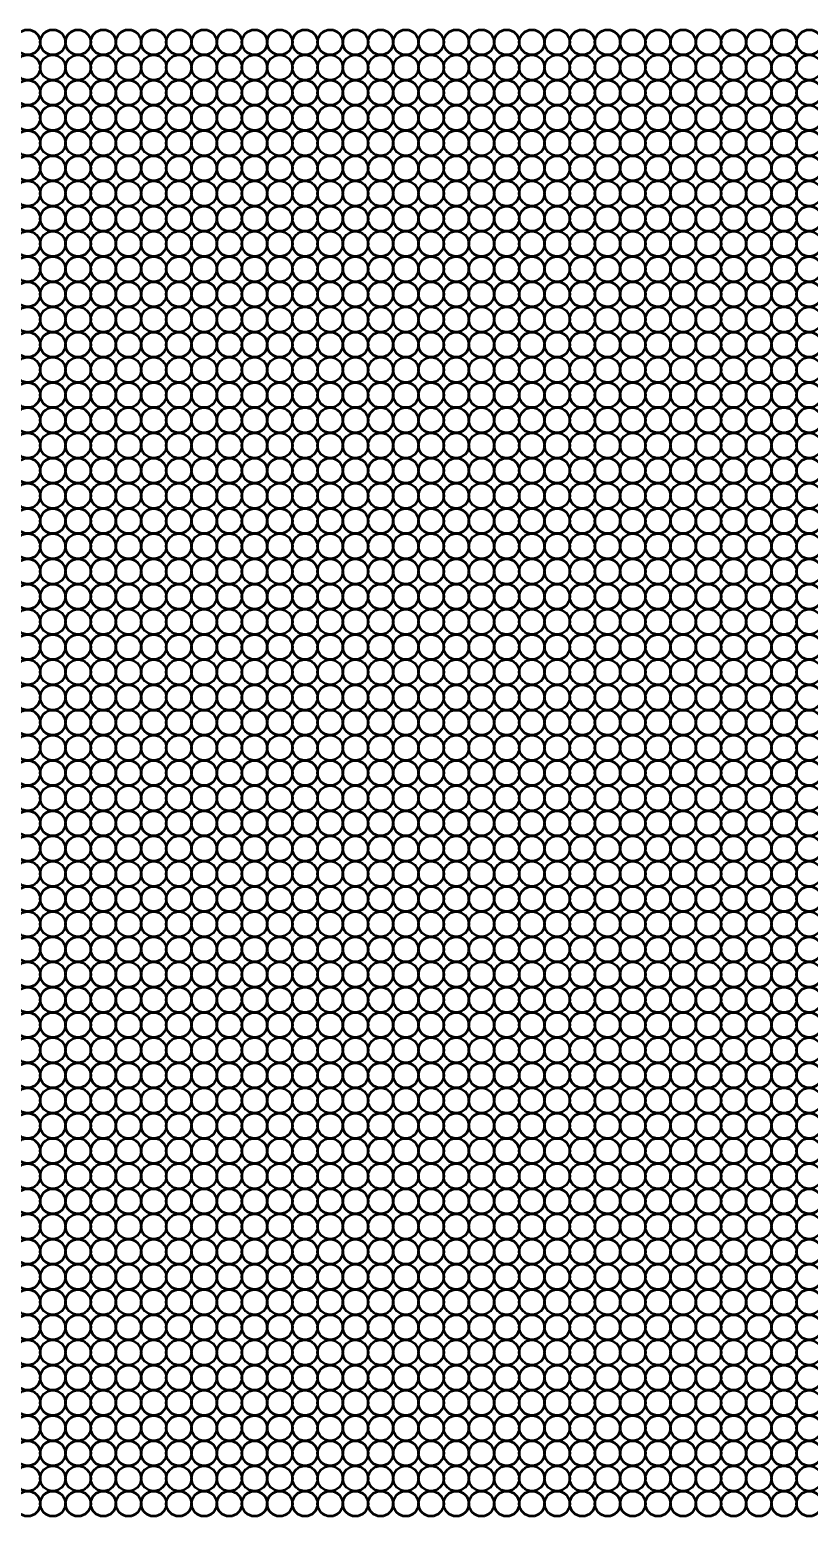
# Model space of a CAD drawing. Extents: x -11378 to 3982, y -2037 to 3878.
# Drawn here: x -11229.9 to -11192.8, y 1447.6 to 1518.4 of the extents above; entities that cross this region are included whole.
import ezdxf

# ---------------------------------------------------------------- set-up
doc = ezdxf.new("R2010")
doc.units = 0
doc.layers.add('粗实线', color=7, linetype='CONTINUOUS', lineweight=50)

msp = doc.modelspace()

# ---------------------------------------------------------------- linework, layer by layer
at = {"layer": '粗实线'}
for centre in [(-11230.021, 1517.79), (-11228.821, 1517.79), (-11227.621, 1517.79), (-11226.421, 1517.79), (-11225.221, 1517.79), (-11224.021, 1517.79), (-11222.821, 1517.79), (-11221.621, 1517.79), (-11220.421, 1517.79), (-11219.221, 1517.79), (-11218.021, 1517.79), (-11216.821, 1517.79), (-11215.621, 1517.79), (-11214.421, 1517.79), (-11213.221, 1517.79), (-11212.021, 1517.79), (-11210.821, 1517.79), (-11209.621, 1517.79), (-11208.421, 1517.79), (-11207.221, 1517.79), (-11206.021, 1517.79), (-11204.821, 1517.79), (-11203.621, 1517.79), (-11202.421, 1517.79), (-11201.221, 1517.79), (-11200.021, 1517.79), (-11198.821, 1517.79), (-11197.621, 1517.79), (-11196.421, 1517.79), (-11195.221, 1517.79), (-11194.021, 1517.79), (-11192.821, 1517.79), (-11230.021, 1516.59), (-11228.821, 1516.59), (-11227.621, 1516.59), (-11226.421, 1516.59), (-11225.221, 1516.59), (-11224.021, 1516.59), (-11222.821, 1516.59), (-11221.621, 1516.59), (-11220.421, 1516.59), (-11219.221, 1516.59), (-11218.021, 1516.59), (-11216.821, 1516.59), (-11215.621, 1516.59), (-11214.421, 1516.59), (-11213.221, 1516.59), (-11212.021, 1516.59), (-11210.821, 1516.59), (-11209.621, 1516.59), (-11208.421, 1516.59), (-11207.221, 1516.59), (-11206.021, 1516.59), (-11204.821, 1516.59), (-11203.621, 1516.59), (-11202.421, 1516.59), (-11201.221, 1516.59), (-11200.021, 1516.59), (-11198.821, 1516.59), (-11197.621, 1516.59), (-11196.421, 1516.59), (-11195.221, 1516.59), (-11194.021, 1516.59), (-11192.821, 1516.59), (-11230.021, 1515.39), (-11228.821, 1515.39), (-11227.621, 1515.39), (-11226.421, 1515.39), (-11225.221, 1515.39), (-11224.021, 1515.39), (-11222.821, 1515.39), (-11221.621, 1515.39), (-11220.421, 1515.39), (-11219.221, 1515.39), (-11218.021, 1515.39), (-11216.821, 1515.39), (-11215.621, 1515.39), (-11214.421, 1515.39), (-11213.221, 1515.39), (-11212.021, 1515.39), (-11210.821, 1515.39), (-11209.621, 1515.39), (-11208.421, 1515.39), (-11207.221, 1515.39), (-11206.021, 1515.39), (-11204.821, 1515.39), (-11203.621, 1515.39), (-11202.421, 1515.39), (-11201.221, 1515.39), (-11200.021, 1515.39), (-11198.821, 1515.39), (-11197.621, 1515.39), (-11196.421, 1515.39), (-11195.221, 1515.39), (-11194.021, 1515.39), (-11192.821, 1515.39), (-11230.021, 1514.19), (-11228.821, 1514.19), (-11227.621, 1514.19), (-11226.421, 1514.19), (-11225.221, 1514.19), (-11224.021, 1514.19), (-11222.821, 1514.19), (-11221.621, 1514.19), (-11220.421, 1514.19), (-11219.221, 1514.19), (-11218.021, 1514.19), (-11216.821, 1514.19), (-11215.621, 1514.19), (-11214.421, 1514.19), (-11213.221, 1514.19), (-11212.021, 1514.19), (-11210.821, 1514.19), (-11209.621, 1514.19), (-11208.421, 1514.19), (-11207.221, 1514.19), (-11206.021, 1514.19), (-11204.821, 1514.19), (-11203.621, 1514.19), (-11202.421, 1514.19), (-11201.221, 1514.19), (-11200.021, 1514.19), (-11198.821, 1514.19), (-11197.621, 1514.19), (-11196.421, 1514.19), (-11195.221, 1514.19), (-11194.021, 1514.19), (-11192.821, 1514.19), (-11230.021, 1512.99), (-11228.821, 1512.99), (-11227.621, 1512.99), (-11226.421, 1512.99), (-11225.221, 1512.99), (-11224.021, 1512.99), (-11222.821, 1512.99), (-11221.621, 1512.99), (-11220.421, 1512.99), (-11219.221, 1512.99), (-11218.021, 1512.99), (-11216.821, 1512.99), (-11215.621, 1512.99), (-11214.421, 1512.99), (-11213.221, 1512.99), (-11212.021, 1512.99), (-11210.821, 1512.99), (-11209.621, 1512.99), (-11208.421, 1512.99), (-11207.221, 1512.99), (-11206.021, 1512.99), (-11204.821, 1512.99), (-11203.621, 1512.99), (-11202.421, 1512.99), (-11201.221, 1512.99), (-11200.021, 1512.99), (-11198.821, 1512.99), (-11197.621, 1512.99), (-11196.421, 1512.99), (-11195.221, 1512.99), (-11194.021, 1512.99), (-11192.821, 1512.99), (-11230.021, 1511.79), (-11228.821, 1511.79), (-11227.621, 1511.79), (-11226.421, 1511.79), (-11225.221, 1511.79), (-11224.021, 1511.79), (-11222.821, 1511.79), (-11221.621, 1511.79), (-11220.421, 1511.79), (-11219.221, 1511.79), (-11218.021, 1511.79), (-11216.821, 1511.79), (-11215.621, 1511.79), (-11214.421, 1511.79), (-11213.221, 1511.79), (-11212.021, 1511.79), (-11210.821, 1511.79), (-11209.621, 1511.79), (-11208.421, 1511.79), (-11207.221, 1511.79), (-11206.021, 1511.79), (-11204.821, 1511.79), (-11203.621, 1511.79), (-11202.421, 1511.79), (-11201.221, 1511.79), (-11200.021, 1511.79), (-11198.821, 1511.79), (-11197.621, 1511.79), (-11196.421, 1511.79), (-11195.221, 1511.79), (-11194.021, 1511.79), (-11192.821, 1511.79), (-11230.021, 1510.59), (-11228.821, 1510.59), (-11227.621, 1510.59), (-11226.421, 1510.59), (-11225.221, 1510.59), (-11224.021, 1510.59), (-11222.821, 1510.59), (-11221.621, 1510.59), (-11220.421, 1510.59), (-11219.221, 1510.59), (-11218.021, 1510.59), (-11216.821, 1510.59), (-11215.621, 1510.59), (-11214.421, 1510.59), (-11213.221, 1510.59), (-11212.021, 1510.59), (-11210.821, 1510.59), (-11209.621, 1510.59), (-11208.421, 1510.59), (-11207.221, 1510.59), (-11206.021, 1510.59), (-11204.821, 1510.59), (-11203.621, 1510.59), (-11202.421, 1510.59), (-11201.221, 1510.59), (-11200.021, 1510.59), (-11198.821, 1510.59), (-11197.621, 1510.59), (-11196.421, 1510.59), (-11195.221, 1510.59), (-11194.021, 1510.59), (-11192.821, 1510.59), (-11230.021, 1509.39), (-11228.821, 1509.39), (-11227.621, 1509.39), (-11226.421, 1509.39), (-11225.221, 1509.39), (-11224.021, 1509.39), (-11222.821, 1509.39), (-11221.621, 1509.39), (-11220.421, 1509.39), (-11219.221, 1509.39), (-11218.021, 1509.39), (-11216.821, 1509.39), (-11215.621, 1509.39), (-11214.421, 1509.39), (-11213.221, 1509.39), (-11212.021, 1509.39), (-11210.821, 1509.39), (-11209.621, 1509.39), (-11208.421, 1509.39), (-11207.221, 1509.39), (-11206.021, 1509.39), (-11204.821, 1509.39), (-11203.621, 1509.39), (-11202.421, 1509.39), (-11201.221, 1509.39), (-11200.021, 1509.39), (-11198.821, 1509.39), (-11197.621, 1509.39), (-11196.421, 1509.39), (-11195.221, 1509.39), (-11194.021, 1509.39), (-11192.821, 1509.39), (-11230.021, 1508.19), (-11228.821, 1508.19), (-11227.621, 1508.19), (-11226.421, 1508.19), (-11225.221, 1508.19), (-11224.021, 1508.19), (-11222.821, 1508.19), (-11221.621, 1508.19), (-11220.421, 1508.19), (-11219.221, 1508.19), (-11218.021, 1508.19), (-11216.821, 1508.19), (-11215.621, 1508.19), (-11214.421, 1508.19), (-11213.221, 1508.19), (-11212.021, 1508.19), (-11210.821, 1508.19), (-11209.621, 1508.19), (-11208.421, 1508.19), (-11207.221, 1508.19), (-11206.021, 1508.19), (-11204.821, 1508.19), (-11203.621, 1508.19), (-11202.421, 1508.19), (-11201.221, 1508.19), (-11200.021, 1508.19), (-11198.821, 1508.19), (-11197.621, 1508.19), (-11196.421, 1508.19), (-11195.221, 1508.19), (-11194.021, 1508.19), (-11192.821, 1508.19), (-11230.021, 1506.99), (-11228.821, 1506.99), (-11227.621, 1506.99), (-11226.421, 1506.99), (-11225.221, 1506.99), (-11224.021, 1506.99), (-11222.821, 1506.99), (-11221.621, 1506.99), (-11220.421, 1506.99), (-11219.221, 1506.99), (-11218.021, 1506.99), (-11216.821, 1506.99), (-11215.621, 1506.99), (-11214.421, 1506.99), (-11213.221, 1506.99), (-11212.021, 1506.99), (-11210.821, 1506.99), (-11209.621, 1506.99), (-11208.421, 1506.99), (-11207.221, 1506.99), (-11206.021, 1506.99), (-11204.821, 1506.99), (-11203.621, 1506.99), (-11202.421, 1506.99), (-11201.221, 1506.99), (-11200.021, 1506.99), (-11198.821, 1506.99), (-11197.621, 1506.99), (-11196.421, 1506.99), (-11195.221, 1506.99), (-11194.021, 1506.99), (-11192.821, 1506.99), (-11230.021, 1505.79), (-11228.821, 1505.79), (-11227.621, 1505.79), (-11226.421, 1505.79), (-11225.221, 1505.79), (-11224.021, 1505.79), (-11222.821, 1505.79), (-11221.621, 1505.79), (-11220.421, 1505.79), (-11219.221, 1505.79), (-11218.021, 1505.79), (-11216.821, 1505.79), (-11215.621, 1505.79), (-11214.421, 1505.79), (-11213.221, 1505.79), (-11212.021, 1505.79), (-11210.821, 1505.79), (-11209.621, 1505.79), (-11208.421, 1505.79), (-11207.221, 1505.79), (-11206.021, 1505.79), (-11204.821, 1505.79), (-11203.621, 1505.79), (-11202.421, 1505.79), (-11201.221, 1505.79), (-11200.021, 1505.79), (-11198.821, 1505.79), (-11197.621, 1505.79), (-11196.421, 1505.79), (-11195.221, 1505.79), (-11194.021, 1505.79), (-11192.821, 1505.79), (-11230.021, 1504.59), (-11228.821, 1504.59), (-11227.621, 1504.59), (-11226.421, 1504.59), (-11225.221, 1504.59), (-11224.021, 1504.59), (-11222.821, 1504.59), (-11221.621, 1504.59), (-11220.421, 1504.59), (-11219.221, 1504.59), (-11218.021, 1504.59), (-11216.821, 1504.59), (-11215.621, 1504.59), (-11214.421, 1504.59), (-11213.221, 1504.59), (-11212.021, 1504.59), (-11210.821, 1504.59), (-11209.621, 1504.59), (-11208.421, 1504.59), (-11207.221, 1504.59), (-11206.021, 1504.59), (-11204.821, 1504.59), (-11203.621, 1504.59), (-11202.421, 1504.59), (-11201.221, 1504.59), (-11200.021, 1504.59), (-11198.821, 1504.59), (-11197.621, 1504.59), (-11196.421, 1504.59), (-11195.221, 1504.59), (-11194.021, 1504.59), (-11192.821, 1504.59), (-11230.021, 1503.39), (-11228.821, 1503.39), (-11227.621, 1503.39), (-11226.421, 1503.39), (-11225.221, 1503.39), (-11224.021, 1503.39), (-11222.821, 1503.39), (-11221.621, 1503.39), (-11220.421, 1503.39), (-11219.221, 1503.39), (-11218.021, 1503.39), (-11216.821, 1503.39), (-11215.621, 1503.39), (-11214.421, 1503.39), (-11213.221, 1503.39), (-11212.021, 1503.39), (-11210.821, 1503.39), (-11209.621, 1503.39), (-11208.421, 1503.39), (-11207.221, 1503.39), (-11206.021, 1503.39), (-11204.821, 1503.39), (-11203.621, 1503.39), (-11202.421, 1503.39), (-11201.221, 1503.39), (-11200.021, 1503.39), (-11198.821, 1503.39), (-11197.621, 1503.39), (-11196.421, 1503.39), (-11195.221, 1503.39), (-11194.021, 1503.39), (-11192.821, 1503.39), (-11230.021, 1502.19), (-11228.821, 1502.19), (-11227.621, 1502.19), (-11226.421, 1502.19), (-11225.221, 1502.19), (-11224.021, 1502.19), (-11222.821, 1502.19), (-11221.621, 1502.19), (-11220.421, 1502.19), (-11219.221, 1502.19), (-11218.021, 1502.19), (-11216.821, 1502.19), (-11215.621, 1502.19), (-11214.421, 1502.19), (-11213.221, 1502.19), (-11212.021, 1502.19), (-11210.821, 1502.19), (-11209.621, 1502.19), (-11208.421, 1502.19), (-11207.221, 1502.19), (-11206.021, 1502.19), (-11204.821, 1502.19), (-11203.621, 1502.19), (-11202.421, 1502.19), (-11201.221, 1502.19), (-11200.021, 1502.19), (-11198.821, 1502.19), (-11197.621, 1502.19), (-11196.421, 1502.19), (-11195.221, 1502.19), (-11194.021, 1502.19), (-11192.821, 1502.19), (-11230.021, 1500.99), (-11228.821, 1500.99), (-11227.621, 1500.99), (-11226.421, 1500.99), (-11225.221, 1500.99), (-11224.021, 1500.99), (-11222.821, 1500.99), (-11221.621, 1500.99), (-11220.421, 1500.99), (-11219.221, 1500.99), (-11218.021, 1500.99), (-11216.821, 1500.99), (-11215.621, 1500.99), (-11214.421, 1500.99), (-11213.221, 1500.99), (-11212.021, 1500.99), (-11210.821, 1500.99), (-11209.621, 1500.99), (-11208.421, 1500.99), (-11207.221, 1500.99), (-11206.021, 1500.99), (-11204.821, 1500.99), (-11203.621, 1500.99), (-11202.421, 1500.99), (-11201.221, 1500.99), (-11200.021, 1500.99), (-11198.821, 1500.99), (-11197.621, 1500.99), (-11196.421, 1500.99), (-11195.221, 1500.99), (-11194.021, 1500.99), (-11192.821, 1500.99), (-11230.021, 1499.79), (-11228.821, 1499.79), (-11227.621, 1499.79), (-11226.421, 1499.79), (-11225.221, 1499.79), (-11224.021, 1499.79), (-11222.821, 1499.79), (-11221.621, 1499.79), (-11220.421, 1499.79), (-11219.221, 1499.79), (-11218.021, 1499.79), (-11216.821, 1499.79), (-11215.621, 1499.79), (-11214.421, 1499.79), (-11213.221, 1499.79), (-11212.021, 1499.79), (-11210.821, 1499.79), (-11209.621, 1499.79), (-11208.421, 1499.79), (-11207.221, 1499.79), (-11206.021, 1499.79), (-11204.821, 1499.79), (-11203.621, 1499.79), (-11202.421, 1499.79), (-11201.221, 1499.79), (-11200.021, 1499.79), (-11198.821, 1499.79), (-11197.621, 1499.79), (-11196.421, 1499.79), (-11195.221, 1499.79), (-11194.021, 1499.79), (-11192.821, 1499.79), (-11230.021, 1498.59), (-11228.821, 1498.59), (-11227.621, 1498.59), (-11226.421, 1498.59), (-11225.221, 1498.59), (-11224.021, 1498.59), (-11222.821, 1498.59), (-11221.621, 1498.59), (-11220.421, 1498.59), (-11219.221, 1498.59), (-11218.021, 1498.59), (-11216.821, 1498.59), (-11215.621, 1498.59), (-11214.421, 1498.59), (-11213.221, 1498.59), (-11212.021, 1498.59), (-11210.821, 1498.59), (-11209.621, 1498.59), (-11208.421, 1498.59), (-11207.221, 1498.59), (-11206.021, 1498.59), (-11204.821, 1498.59), (-11203.621, 1498.59), (-11202.421, 1498.59), (-11201.221, 1498.59), (-11200.021, 1498.59), (-11198.821, 1498.59), (-11197.621, 1498.59), (-11196.421, 1498.59), (-11195.221, 1498.59), (-11194.021, 1498.59), (-11192.821, 1498.59), (-11230.021, 1497.39), (-11228.821, 1497.39), (-11227.621, 1497.39), (-11226.421, 1497.39), (-11225.221, 1497.39), (-11224.021, 1497.39), (-11222.821, 1497.39), (-11221.621, 1497.39), (-11220.421, 1497.39), (-11219.221, 1497.39), (-11218.021, 1497.39), (-11216.821, 1497.39), (-11215.621, 1497.39), (-11214.421, 1497.39), (-11213.221, 1497.39), (-11212.021, 1497.39), (-11210.821, 1497.39), (-11209.621, 1497.39), (-11208.421, 1497.39), (-11207.221, 1497.39), (-11206.021, 1497.39), (-11204.821, 1497.39), (-11203.621, 1497.39), (-11202.421, 1497.39), (-11201.221, 1497.39), (-11200.021, 1497.39), (-11198.821, 1497.39), (-11197.621, 1497.39), (-11196.421, 1497.39), (-11195.221, 1497.39), (-11194.021, 1497.39), (-11192.821, 1497.39), (-11230.021, 1496.19), (-11228.821, 1496.19), (-11227.621, 1496.19), (-11226.421, 1496.19), (-11225.221, 1496.19), (-11224.021, 1496.19), (-11222.821, 1496.19), (-11221.621, 1496.19), (-11220.421, 1496.19), (-11219.221, 1496.19), (-11218.021, 1496.19), (-11216.821, 1496.19), (-11215.621, 1496.19), (-11214.421, 1496.19), (-11213.221, 1496.19), (-11212.021, 1496.19), (-11210.821, 1496.19), (-11209.621, 1496.19), (-11208.421, 1496.19), (-11207.221, 1496.19), (-11206.021, 1496.19), (-11204.821, 1496.19), (-11203.621, 1496.19), (-11202.421, 1496.19), (-11201.221, 1496.19), (-11200.021, 1496.19), (-11198.821, 1496.19), (-11197.621, 1496.19), (-11196.421, 1496.19), (-11195.221, 1496.19), (-11194.021, 1496.19), (-11192.821, 1496.19), (-11230.021, 1494.99), (-11228.821, 1494.99), (-11227.621, 1494.99), (-11226.421, 1494.99), (-11225.221, 1494.99), (-11224.021, 1494.99), (-11222.821, 1494.99), (-11221.621, 1494.99), (-11220.421, 1494.99), (-11219.221, 1494.99), (-11218.021, 1494.99), (-11216.821, 1494.99), (-11215.621, 1494.99), (-11214.421, 1494.99), (-11213.221, 1494.99), (-11212.021, 1494.99), (-11210.821, 1494.99), (-11209.621, 1494.99), (-11208.421, 1494.99), (-11207.221, 1494.99), (-11206.021, 1494.99), (-11204.821, 1494.99), (-11203.621, 1494.99), (-11202.421, 1494.99), (-11201.221, 1494.99), (-11200.021, 1494.99), (-11198.821, 1494.99), (-11197.621, 1494.99), (-11196.421, 1494.99), (-11195.221, 1494.99), (-11194.021, 1494.99), (-11192.821, 1494.99), (-11230.021, 1493.79), (-11228.821, 1493.79), (-11227.621, 1493.79), (-11226.421, 1493.79), (-11225.221, 1493.79), (-11224.021, 1493.79), (-11222.821, 1493.79), (-11221.621, 1493.79), (-11220.421, 1493.79), (-11219.221, 1493.79), (-11218.021, 1493.79), (-11216.821, 1493.79), (-11215.621, 1493.79), (-11214.421, 1493.79), (-11213.221, 1493.79), (-11212.021, 1493.79), (-11210.821, 1493.79), (-11209.621, 1493.79), (-11208.421, 1493.79), (-11207.221, 1493.79), (-11206.021, 1493.79), (-11204.821, 1493.79), (-11203.621, 1493.79), (-11202.421, 1493.79), (-11201.221, 1493.79), (-11200.021, 1493.79), (-11198.821, 1493.79), (-11197.621, 1493.79), (-11196.421, 1493.79), (-11195.221, 1493.79), (-11194.021, 1493.79), (-11192.821, 1493.79), (-11230.021, 1492.59), (-11228.821, 1492.59), (-11227.621, 1492.59), (-11226.421, 1492.59), (-11225.221, 1492.59), (-11224.021, 1492.59), (-11222.821, 1492.59), (-11221.621, 1492.59), (-11220.421, 1492.59), (-11219.221, 1492.59), (-11218.021, 1492.59), (-11216.821, 1492.59), (-11215.621, 1492.59), (-11214.421, 1492.59), (-11213.221, 1492.59), (-11212.021, 1492.59), (-11210.821, 1492.59), (-11209.621, 1492.59), (-11208.421, 1492.59), (-11207.221, 1492.59), (-11206.021, 1492.59), (-11204.821, 1492.59), (-11203.621, 1492.59), (-11202.421, 1492.59), (-11201.221, 1492.59), (-11200.021, 1492.59), (-11198.821, 1492.59), (-11197.621, 1492.59), (-11196.421, 1492.59), (-11195.221, 1492.59), (-11194.021, 1492.59), (-11192.821, 1492.59), (-11230.021, 1491.39), (-11228.821, 1491.39), (-11227.621, 1491.39), (-11226.421, 1491.39), (-11225.221, 1491.39), (-11224.021, 1491.39), (-11222.821, 1491.39), (-11221.621, 1491.39), (-11220.421, 1491.39), (-11219.221, 1491.39), (-11218.021, 1491.39), (-11216.821, 1491.39), (-11215.621, 1491.39), (-11214.421, 1491.39), (-11213.221, 1491.39), (-11212.021, 1491.39), (-11210.821, 1491.39), (-11209.621, 1491.39), (-11208.421, 1491.39), (-11207.221, 1491.39), (-11206.021, 1491.39), (-11204.821, 1491.39), (-11203.621, 1491.39), (-11202.421, 1491.39), (-11201.221, 1491.39), (-11200.021, 1491.39), (-11198.821, 1491.39), (-11197.621, 1491.39), (-11196.421, 1491.39), (-11195.221, 1491.39), (-11194.021, 1491.39), (-11192.821, 1491.39), (-11230.021, 1490.19), (-11228.821, 1490.19), (-11227.621, 1490.19), (-11226.421, 1490.19), (-11225.221, 1490.19), (-11224.021, 1490.19), (-11222.821, 1490.19), (-11221.621, 1490.19), (-11220.421, 1490.19), (-11219.221, 1490.19), (-11218.021, 1490.19), (-11216.821, 1490.19), (-11215.621, 1490.19), (-11214.421, 1490.19), (-11213.221, 1490.19), (-11212.021, 1490.19), (-11210.821, 1490.19), (-11209.621, 1490.19), (-11208.421, 1490.19), (-11207.221, 1490.19), (-11206.021, 1490.19), (-11204.821, 1490.19), (-11203.621, 1490.19), (-11202.421, 1490.19), (-11201.221, 1490.19), (-11200.021, 1490.19), (-11198.821, 1490.19), (-11197.621, 1490.19), (-11196.421, 1490.19), (-11195.221, 1490.19), (-11194.021, 1490.19), (-11192.821, 1490.19), (-11230.021, 1488.99), (-11228.821, 1488.99), (-11227.621, 1488.99), (-11226.421, 1488.99), (-11225.221, 1488.99), (-11224.021, 1488.99), (-11222.821, 1488.99), (-11221.621, 1488.99), (-11220.421, 1488.99), (-11219.221, 1488.99), (-11218.021, 1488.99), (-11216.821, 1488.99), (-11215.621, 1488.99), (-11214.421, 1488.99), (-11213.221, 1488.99), (-11212.021, 1488.99), (-11210.821, 1488.99), (-11209.621, 1488.99), (-11208.421, 1488.99), (-11207.221, 1488.99), (-11206.021, 1488.99), (-11204.821, 1488.99), (-11203.621, 1488.99), (-11202.421, 1488.99), (-11201.221, 1488.99), (-11200.021, 1488.99), (-11198.821, 1488.99), (-11197.621, 1488.99), (-11196.421, 1488.99), (-11195.221, 1488.99), (-11194.021, 1488.99), (-11192.821, 1488.99), (-11230.021, 1487.79), (-11228.821, 1487.79), (-11227.621, 1487.79), (-11226.421, 1487.79), (-11225.221, 1487.79), (-11224.021, 1487.79), (-11222.821, 1487.79), (-11221.621, 1487.79), (-11220.421, 1487.79), (-11219.221, 1487.79), (-11218.021, 1487.79), (-11216.821, 1487.79), (-11215.621, 1487.79), (-11214.421, 1487.79), (-11213.221, 1487.79), (-11212.021, 1487.79), (-11210.821, 1487.79), (-11209.621, 1487.79), (-11208.421, 1487.79), (-11207.221, 1487.79), (-11206.021, 1487.79), (-11204.821, 1487.79), (-11203.621, 1487.79), (-11202.421, 1487.79), (-11201.221, 1487.79), (-11200.021, 1487.79), (-11198.821, 1487.79), (-11197.621, 1487.79), (-11196.421, 1487.79), (-11195.221, 1487.79), (-11194.021, 1487.79), (-11192.821, 1487.79), (-11230.021, 1486.59), (-11228.821, 1486.59), (-11227.621, 1486.59), (-11226.421, 1486.59), (-11225.221, 1486.59), (-11224.021, 1486.59), (-11222.821, 1486.59), (-11221.621, 1486.59), (-11220.421, 1486.59), (-11219.221, 1486.59), (-11218.021, 1486.59), (-11216.821, 1486.59), (-11215.621, 1486.59), (-11214.421, 1486.59), (-11213.221, 1486.59), (-11212.021, 1486.59), (-11210.821, 1486.59), (-11209.621, 1486.59), (-11208.421, 1486.59), (-11207.221, 1486.59), (-11206.021, 1486.59), (-11204.821, 1486.59), (-11203.621, 1486.59), (-11202.421, 1486.59), (-11201.221, 1486.59), (-11200.021, 1486.59), (-11198.821, 1486.59), (-11197.621, 1486.59), (-11196.421, 1486.59), (-11195.221, 1486.59), (-11194.021, 1486.59), (-11192.821, 1486.59), (-11230.021, 1485.39), (-11228.821, 1485.39), (-11227.621, 1485.39), (-11226.421, 1485.39), (-11225.221, 1485.39), (-11224.021, 1485.39), (-11222.821, 1485.39), (-11221.621, 1485.39), (-11220.421, 1485.39), (-11219.221, 1485.39), (-11218.021, 1485.39), (-11216.821, 1485.39), (-11215.621, 1485.39), (-11214.421, 1485.39), (-11213.221, 1485.39), (-11212.021, 1485.39), (-11210.821, 1485.39), (-11209.621, 1485.39), (-11208.421, 1485.39), (-11207.221, 1485.39), (-11206.021, 1485.39), (-11204.821, 1485.39), (-11203.621, 1485.39), (-11202.421, 1485.39), (-11201.221, 1485.39), (-11200.021, 1485.39), (-11198.821, 1485.39), (-11197.621, 1485.39), (-11196.421, 1485.39), (-11195.221, 1485.39), (-11194.021, 1485.39), (-11192.821, 1485.39), (-11230.021, 1484.19), (-11228.821, 1484.19), (-11227.621, 1484.19), (-11226.421, 1484.19), (-11225.221, 1484.19), (-11224.021, 1484.19), (-11222.821, 1484.19), (-11221.621, 1484.19), (-11220.421, 1484.19), (-11219.221, 1484.19), (-11218.021, 1484.19), (-11216.821, 1484.19), (-11215.621, 1484.19), (-11214.421, 1484.19), (-11213.221, 1484.19), (-11212.021, 1484.19), (-11210.821, 1484.19), (-11209.621, 1484.19), (-11208.421, 1484.19), (-11207.221, 1484.19), (-11206.021, 1484.19), (-11204.821, 1484.19), (-11203.621, 1484.19), (-11202.421, 1484.19), (-11201.221, 1484.19), (-11200.021, 1484.19), (-11198.821, 1484.19), (-11197.621, 1484.19), (-11196.421, 1484.19), (-11195.221, 1484.19), (-11194.021, 1484.19), (-11192.821, 1484.19), (-11230.021, 1482.99), (-11228.821, 1482.99), (-11227.621, 1482.99), (-11226.421, 1482.99), (-11225.221, 1482.99), (-11224.021, 1482.99), (-11222.821, 1482.99), (-11221.621, 1482.99), (-11220.421, 1482.99), (-11219.221, 1482.99), (-11218.021, 1482.99), (-11216.821, 1482.99), (-11215.621, 1482.99), (-11214.421, 1482.99), (-11213.221, 1482.99), (-11212.021, 1482.99), (-11210.821, 1482.99), (-11209.621, 1482.99), (-11208.421, 1482.99), (-11207.221, 1482.99), (-11206.021, 1482.99), (-11204.821, 1482.99), (-11203.621, 1482.99), (-11202.421, 1482.99), (-11201.221, 1482.99), (-11200.021, 1482.99), (-11198.821, 1482.99), (-11197.621, 1482.99), (-11196.421, 1482.99), (-11195.221, 1482.99), (-11194.021, 1482.99), (-11192.821, 1482.99), (-11230.021, 1481.79), (-11228.821, 1481.79), (-11227.621, 1481.79), (-11226.421, 1481.79), (-11225.221, 1481.79), (-11224.021, 1481.79), (-11222.821, 1481.79), (-11221.621, 1481.79), (-11220.421, 1481.79), (-11219.221, 1481.79), (-11218.021, 1481.79), (-11216.821, 1481.79), (-11215.621, 1481.79), (-11214.421, 1481.79), (-11213.221, 1481.79), (-11212.021, 1481.79), (-11210.821, 1481.79), (-11209.621, 1481.79), (-11208.421, 1481.79), (-11207.221, 1481.79), (-11206.021, 1481.79), (-11204.821, 1481.79), (-11203.621, 1481.79), (-11202.421, 1481.79), (-11201.221, 1481.79), (-11200.021, 1481.79), (-11198.821, 1481.79), (-11197.621, 1481.79), (-11196.421, 1481.79), (-11195.221, 1481.79), (-11194.021, 1481.79), (-11192.821, 1481.79), (-11230.021, 1480.59), (-11228.821, 1480.59), (-11227.621, 1480.59), (-11226.421, 1480.59), (-11225.221, 1480.59), (-11224.021, 1480.59), (-11222.821, 1480.59), (-11221.621, 1480.59), (-11220.421, 1480.59), (-11219.221, 1480.59), (-11218.021, 1480.59), (-11216.821, 1480.59), (-11215.621, 1480.59), (-11214.421, 1480.59), (-11213.221, 1480.59), (-11212.021, 1480.59), (-11210.821, 1480.59), (-11209.621, 1480.59), (-11208.421, 1480.59), (-11207.221, 1480.59), (-11206.021, 1480.59), (-11204.821, 1480.59), (-11203.621, 1480.59), (-11202.421, 1480.59), (-11201.221, 1480.59), (-11200.021, 1480.59), (-11198.821, 1480.59), (-11197.621, 1480.59), (-11196.421, 1480.59), (-11195.221, 1480.59), (-11194.021, 1480.59), (-11192.821, 1480.59), (-11230.021, 1479.39), (-11228.821, 1479.39), (-11227.621, 1479.39), (-11226.421, 1479.39), (-11225.221, 1479.39), (-11224.021, 1479.39), (-11222.821, 1479.39), (-11221.621, 1479.39), (-11220.421, 1479.39), (-11219.221, 1479.39), (-11218.021, 1479.39), (-11216.821, 1479.39), (-11215.621, 1479.39), (-11214.421, 1479.39), (-11213.221, 1479.39), (-11212.021, 1479.39), (-11210.821, 1479.39), (-11209.621, 1479.39), (-11208.421, 1479.39), (-11207.221, 1479.39), (-11206.021, 1479.39), (-11204.821, 1479.39), (-11203.621, 1479.39), (-11202.421, 1479.39), (-11201.221, 1479.39), (-11200.021, 1479.39), (-11198.821, 1479.39), (-11197.621, 1479.39), (-11196.421, 1479.39), (-11195.221, 1479.39), (-11194.021, 1479.39), (-11192.821, 1479.39), (-11230.021, 1478.19), (-11228.821, 1478.19), (-11227.621, 1478.19), (-11226.421, 1478.19), (-11225.221, 1478.19), (-11224.021, 1478.19), (-11222.821, 1478.19), (-11221.621, 1478.19), (-11220.421, 1478.19), (-11219.221, 1478.19), (-11218.021, 1478.19), (-11216.821, 1478.19), (-11215.621, 1478.19), (-11214.421, 1478.19), (-11213.221, 1478.19), (-11212.021, 1478.19), (-11210.821, 1478.19), (-11209.621, 1478.19), (-11208.421, 1478.19), (-11207.221, 1478.19), (-11206.021, 1478.19), (-11204.821, 1478.19), (-11203.621, 1478.19), (-11202.421, 1478.19), (-11201.221, 1478.19), (-11200.021, 1478.19), (-11198.821, 1478.19), (-11197.621, 1478.19), (-11196.421, 1478.19), (-11195.221, 1478.19), (-11194.021, 1478.19), (-11192.821, 1478.19), (-11230.021, 1476.99), (-11228.821, 1476.99), (-11227.621, 1476.99), (-11226.421, 1476.99), (-11225.221, 1476.99), (-11224.021, 1476.99), (-11222.821, 1476.99), (-11221.621, 1476.99), (-11220.421, 1476.99), (-11219.221, 1476.99), (-11218.021, 1476.99), (-11216.821, 1476.99), (-11215.621, 1476.99), (-11214.421, 1476.99), (-11213.221, 1476.99), (-11212.021, 1476.99), (-11210.821, 1476.99), (-11209.621, 1476.99), (-11208.421, 1476.99), (-11207.221, 1476.99), (-11206.021, 1476.99), (-11204.821, 1476.99), (-11203.621, 1476.99), (-11202.421, 1476.99), (-11201.221, 1476.99), (-11200.021, 1476.99), (-11198.821, 1476.99), (-11197.621, 1476.99), (-11196.421, 1476.99), (-11195.221, 1476.99), (-11194.021, 1476.99), (-11192.821, 1476.99), (-11230.021, 1475.79), (-11228.821, 1475.79), (-11227.621, 1475.79), (-11226.421, 1475.79), (-11225.221, 1475.79), (-11224.021, 1475.79), (-11222.821, 1475.79), (-11221.621, 1475.79), (-11220.421, 1475.79), (-11219.221, 1475.79), (-11218.021, 1475.79), (-11216.821, 1475.79), (-11215.621, 1475.79), (-11214.421, 1475.79), (-11213.221, 1475.79), (-11212.021, 1475.79), (-11210.821, 1475.79), (-11209.621, 1475.79), (-11208.421, 1475.79), (-11207.221, 1475.79), (-11206.021, 1475.79), (-11204.821, 1475.79), (-11203.621, 1475.79), (-11202.421, 1475.79), (-11201.221, 1475.79), (-11200.021, 1475.79), (-11198.821, 1475.79), (-11197.621, 1475.79), (-11196.421, 1475.79), (-11195.221, 1475.79), (-11194.021, 1475.79), (-11192.821, 1475.79), (-11230.021, 1474.59), (-11228.821, 1474.59), (-11227.621, 1474.59), (-11226.421, 1474.59), (-11225.221, 1474.59), (-11224.021, 1474.59), (-11222.821, 1474.59), (-11221.621, 1474.59), (-11220.421, 1474.59), (-11219.221, 1474.59), (-11218.021, 1474.59), (-11216.821, 1474.59), (-11215.621, 1474.59), (-11214.421, 1474.59), (-11213.221, 1474.59), (-11212.021, 1474.59), (-11210.821, 1474.59), (-11209.621, 1474.59), (-11208.421, 1474.59), (-11207.221, 1474.59), (-11206.021, 1474.59), (-11204.821, 1474.59), (-11203.621, 1474.59), (-11202.421, 1474.59), (-11201.221, 1474.59), (-11200.021, 1474.59), (-11198.821, 1474.59), (-11197.621, 1474.59), (-11196.421, 1474.59), (-11195.221, 1474.59), (-11194.021, 1474.59), (-11192.821, 1474.59), (-11230.021, 1473.39), (-11228.821, 1473.39), (-11227.621, 1473.39), (-11226.421, 1473.39), (-11225.221, 1473.39), (-11224.021, 1473.39), (-11222.821, 1473.39), (-11221.621, 1473.39), (-11220.421, 1473.39), (-11219.221, 1473.39), (-11218.021, 1473.39), (-11216.821, 1473.39), (-11215.621, 1473.39), (-11214.421, 1473.39), (-11213.221, 1473.39), (-11212.021, 1473.39), (-11210.821, 1473.39), (-11209.621, 1473.39), (-11208.421, 1473.39), (-11207.221, 1473.39), (-11206.021, 1473.39), (-11204.821, 1473.39), (-11203.621, 1473.39), (-11202.421, 1473.39), (-11201.221, 1473.39), (-11200.021, 1473.39), (-11198.821, 1473.39), (-11197.621, 1473.39), (-11196.421, 1473.39), (-11195.221, 1473.39), (-11194.021, 1473.39), (-11192.821, 1473.39), (-11230.021, 1472.19), (-11228.821, 1472.19), (-11227.621, 1472.19), (-11226.421, 1472.19), (-11225.221, 1472.19), (-11224.021, 1472.19), (-11222.821, 1472.19), (-11221.621, 1472.19), (-11220.421, 1472.19), (-11219.221, 1472.19), (-11218.021, 1472.19), (-11216.821, 1472.19), (-11215.621, 1472.19), (-11214.421, 1472.19), (-11213.221, 1472.19), (-11212.021, 1472.19), (-11210.821, 1472.19), (-11209.621, 1472.19), (-11208.421, 1472.19), (-11207.221, 1472.19), (-11206.021, 1472.19), (-11204.821, 1472.19), (-11203.621, 1472.19), (-11202.421, 1472.19), (-11201.221, 1472.19), (-11200.021, 1472.19), (-11198.821, 1472.19), (-11197.621, 1472.19), (-11196.421, 1472.19), (-11195.221, 1472.19), (-11194.021, 1472.19), (-11192.821, 1472.19), (-11230.021, 1470.99), (-11228.821, 1470.99), (-11227.621, 1470.99), (-11226.421, 1470.99), (-11225.221, 1470.99), (-11224.021, 1470.99), (-11222.821, 1470.99), (-11221.621, 1470.99), (-11220.421, 1470.99), (-11219.221, 1470.99), (-11218.021, 1470.99), (-11216.821, 1470.99), (-11215.621, 1470.99), (-11214.421, 1470.99), (-11213.221, 1470.99), (-11212.021, 1470.99), (-11210.821, 1470.99), (-11209.621, 1470.99), (-11208.421, 1470.99), (-11207.221, 1470.99), (-11206.021, 1470.99), (-11204.821, 1470.99), (-11203.621, 1470.99), (-11202.421, 1470.99), (-11201.221, 1470.99), (-11200.021, 1470.99), (-11198.821, 1470.99), (-11197.621, 1470.99), (-11196.421, 1470.99), (-11195.221, 1470.99), (-11194.021, 1470.99), (-11192.821, 1470.99), (-11230.021, 1469.79), (-11228.821, 1469.79), (-11227.621, 1469.79), (-11226.421, 1469.79), (-11225.221, 1469.79), (-11224.021, 1469.79), (-11222.821, 1469.79), (-11221.621, 1469.79), (-11220.421, 1469.79), (-11219.221, 1469.79), (-11218.021, 1469.79), (-11216.821, 1469.79), (-11215.621, 1469.79), (-11214.421, 1469.79), (-11213.221, 1469.79), (-11212.021, 1469.79), (-11210.821, 1469.79), (-11209.621, 1469.79), (-11208.421, 1469.79), (-11207.221, 1469.79), (-11206.021, 1469.79), (-11204.821, 1469.79), (-11203.621, 1469.79), (-11202.421, 1469.79), (-11201.221, 1469.79), (-11200.021, 1469.79), (-11198.821, 1469.79), (-11197.621, 1469.79), (-11196.421, 1469.79), (-11195.221, 1469.79), (-11194.021, 1469.79), (-11192.821, 1469.79), (-11230.021, 1468.59), (-11228.821, 1468.59), (-11227.621, 1468.59), (-11226.421, 1468.59), (-11225.221, 1468.59), (-11224.021, 1468.59), (-11222.821, 1468.59), (-11221.621, 1468.59), (-11220.421, 1468.59), (-11219.221, 1468.59), (-11218.021, 1468.59), (-11216.821, 1468.59), (-11215.621, 1468.59), (-11214.421, 1468.59), (-11213.221, 1468.59), (-11212.021, 1468.59), (-11210.821, 1468.59), (-11209.621, 1468.59), (-11208.421, 1468.59), (-11207.221, 1468.59), (-11206.021, 1468.59), (-11204.821, 1468.59), (-11203.621, 1468.59), (-11202.421, 1468.59), (-11201.221, 1468.59), (-11200.021, 1468.59), (-11198.821, 1468.59), (-11197.621, 1468.59), (-11196.421, 1468.59), (-11195.221, 1468.59), (-11194.021, 1468.59), (-11192.821, 1468.59), (-11230.021, 1467.39), (-11228.821, 1467.39), (-11227.621, 1467.39), (-11226.421, 1467.39), (-11225.221, 1467.39), (-11224.021, 1467.39), (-11222.821, 1467.39), (-11221.621, 1467.39), (-11220.421, 1467.39), (-11219.221, 1467.39), (-11218.021, 1467.39), (-11216.821, 1467.39), (-11215.621, 1467.39), (-11214.421, 1467.39), (-11213.221, 1467.39), (-11212.021, 1467.39), (-11210.821, 1467.39), (-11209.621, 1467.39), (-11208.421, 1467.39), (-11207.221, 1467.39), (-11206.021, 1467.39), (-11204.821, 1467.39), (-11203.621, 1467.39), (-11202.421, 1467.39), (-11201.221, 1467.39), (-11200.021, 1467.39), (-11198.821, 1467.39), (-11197.621, 1467.39), (-11196.421, 1467.39), (-11195.221, 1467.39), (-11194.021, 1467.39), (-11192.821, 1467.39), (-11230.021, 1466.19), (-11228.821, 1466.19), (-11227.621, 1466.19), (-11226.421, 1466.19), (-11225.221, 1466.19), (-11224.021, 1466.19), (-11222.821, 1466.19), (-11221.621, 1466.19), (-11220.421, 1466.19), (-11219.221, 1466.19), (-11218.021, 1466.19), (-11216.821, 1466.19), (-11215.621, 1466.19), (-11214.421, 1466.19), (-11213.221, 1466.19), (-11212.021, 1466.19), (-11210.821, 1466.19), (-11209.621, 1466.19), (-11208.421, 1466.19), (-11207.221, 1466.19), (-11206.021, 1466.19), (-11204.821, 1466.19), (-11203.621, 1466.19), (-11202.421, 1466.19), (-11201.221, 1466.19), (-11200.021, 1466.19), (-11198.821, 1466.19), (-11197.621, 1466.19), (-11196.421, 1466.19), (-11195.221, 1466.19), (-11194.021, 1466.19), (-11192.821, 1466.19), (-11230.021, 1464.99), (-11228.821, 1464.99), (-11227.621, 1464.99), (-11226.421, 1464.99), (-11225.221, 1464.99), (-11224.021, 1464.99), (-11222.821, 1464.99), (-11221.621, 1464.99), (-11220.421, 1464.99), (-11219.221, 1464.99), (-11218.021, 1464.99), (-11216.821, 1464.99), (-11215.621, 1464.99), (-11214.421, 1464.99), (-11213.221, 1464.99), (-11212.021, 1464.99), (-11210.821, 1464.99), (-11209.621, 1464.99), (-11208.421, 1464.99), (-11207.221, 1464.99), (-11206.021, 1464.99), (-11204.821, 1464.99), (-11203.621, 1464.99), (-11202.421, 1464.99), (-11201.221, 1464.99), (-11200.021, 1464.99), (-11198.821, 1464.99), (-11197.621, 1464.99), (-11196.421, 1464.99), (-11195.221, 1464.99), (-11194.021, 1464.99), (-11192.821, 1464.99), (-11230.021, 1463.79), (-11228.821, 1463.79), (-11227.621, 1463.79), (-11226.421, 1463.79), (-11225.221, 1463.79), (-11224.021, 1463.79), (-11222.821, 1463.79), (-11221.621, 1463.79), (-11220.421, 1463.79), (-11219.221, 1463.79), (-11218.021, 1463.79), (-11216.821, 1463.79), (-11215.621, 1463.79), (-11214.421, 1463.79), (-11213.221, 1463.79), (-11212.021, 1463.79), (-11210.821, 1463.79), (-11209.621, 1463.79), (-11208.421, 1463.79), (-11207.221, 1463.79), (-11206.021, 1463.79), (-11204.821, 1463.79), (-11203.621, 1463.79), (-11202.421, 1463.79), (-11201.221, 1463.79), (-11200.021, 1463.79), (-11198.821, 1463.79), (-11197.621, 1463.79), (-11196.421, 1463.79), (-11195.221, 1463.79), (-11194.021, 1463.79), (-11192.821, 1463.79), (-11230.021, 1462.59), (-11228.821, 1462.59), (-11227.621, 1462.59), (-11226.421, 1462.59), (-11225.221, 1462.59), (-11224.021, 1462.59), (-11222.821, 1462.59), (-11221.621, 1462.59), (-11220.421, 1462.59), (-11219.221, 1462.59), (-11218.021, 1462.59), (-11216.821, 1462.59), (-11215.621, 1462.59), (-11214.421, 1462.59), (-11213.221, 1462.59), (-11212.021, 1462.59), (-11210.821, 1462.59), (-11209.621, 1462.59), (-11208.421, 1462.59), (-11207.221, 1462.59), (-11206.021, 1462.59), (-11204.821, 1462.59), (-11203.621, 1462.59), (-11202.421, 1462.59), (-11201.221, 1462.59), (-11200.021, 1462.59), (-11198.821, 1462.59), (-11197.621, 1462.59), (-11196.421, 1462.59), (-11195.221, 1462.59), (-11194.021, 1462.59), (-11192.821, 1462.59), (-11230.021, 1461.39), (-11228.821, 1461.39), (-11227.621, 1461.39), (-11226.421, 1461.39), (-11225.221, 1461.39), (-11224.021, 1461.39), (-11222.821, 1461.39), (-11221.621, 1461.39), (-11220.421, 1461.39), (-11219.221, 1461.39), (-11218.021, 1461.39), (-11216.821, 1461.39), (-11215.621, 1461.39), (-11214.421, 1461.39), (-11213.221, 1461.39), (-11212.021, 1461.39), (-11210.821, 1461.39), (-11209.621, 1461.39), (-11208.421, 1461.39), (-11207.221, 1461.39), (-11206.021, 1461.39), (-11204.821, 1461.39), (-11203.621, 1461.39), (-11202.421, 1461.39), (-11201.221, 1461.39), (-11200.021, 1461.39), (-11198.821, 1461.39), (-11197.621, 1461.39), (-11196.421, 1461.39), (-11195.221, 1461.39), (-11194.021, 1461.39), (-11192.821, 1461.39), (-11230.021, 1460.19), (-11228.821, 1460.19), (-11227.621, 1460.19), (-11226.421, 1460.19), (-11225.221, 1460.19), (-11224.021, 1460.19), (-11222.821, 1460.19), (-11221.621, 1460.19), (-11220.421, 1460.19), (-11219.221, 1460.19), (-11218.021, 1460.19), (-11216.821, 1460.19), (-11215.621, 1460.19), (-11214.421, 1460.19), (-11213.221, 1460.19), (-11212.021, 1460.19), (-11210.821, 1460.19), (-11209.621, 1460.19), (-11208.421, 1460.19), (-11207.221, 1460.19), (-11206.021, 1460.19), (-11204.821, 1460.19), (-11203.621, 1460.19), (-11202.421, 1460.19), (-11201.221, 1460.19), (-11200.021, 1460.19), (-11198.821, 1460.19), (-11197.621, 1460.19), (-11196.421, 1460.19), (-11195.221, 1460.19), (-11194.021, 1460.19), (-11192.821, 1460.19), (-11230.021, 1458.99), (-11228.821, 1458.99), (-11227.621, 1458.99), (-11226.421, 1458.99), (-11225.221, 1458.99), (-11224.021, 1458.99), (-11222.821, 1458.99), (-11221.621, 1458.99), (-11220.421, 1458.99), (-11219.221, 1458.99), (-11218.021, 1458.99), (-11216.821, 1458.99), (-11215.621, 1458.99), (-11214.421, 1458.99), (-11213.221, 1458.99), (-11212.021, 1458.99), (-11210.821, 1458.99), (-11209.621, 1458.99), (-11208.421, 1458.99), (-11207.221, 1458.99), (-11206.021, 1458.99), (-11204.821, 1458.99), (-11203.621, 1458.99), (-11202.421, 1458.99), (-11201.221, 1458.99), (-11200.021, 1458.99), (-11198.821, 1458.99), (-11197.621, 1458.99), (-11196.421, 1458.99), (-11195.221, 1458.99), (-11194.021, 1458.99), (-11192.821, 1458.99), (-11230.021, 1457.79), (-11228.821, 1457.79), (-11227.621, 1457.79), (-11226.421, 1457.79), (-11225.221, 1457.79), (-11224.021, 1457.79), (-11222.821, 1457.79), (-11221.621, 1457.79), (-11220.421, 1457.79), (-11219.221, 1457.79), (-11218.021, 1457.79), (-11216.821, 1457.79), (-11215.621, 1457.79), (-11214.421, 1457.79), (-11213.221, 1457.79), (-11212.021, 1457.79), (-11210.821, 1457.79), (-11209.621, 1457.79), (-11208.421, 1457.79), (-11207.221, 1457.79), (-11206.021, 1457.79), (-11204.821, 1457.79), (-11203.621, 1457.79), (-11202.421, 1457.79), (-11201.221, 1457.79), (-11200.021, 1457.79), (-11198.821, 1457.79), (-11197.621, 1457.79), (-11196.421, 1457.79), (-11195.221, 1457.79), (-11194.021, 1457.79), (-11192.821, 1457.79), (-11230.021, 1456.59), (-11228.821, 1456.59), (-11227.621, 1456.59), (-11226.421, 1456.59), (-11225.221, 1456.59), (-11224.021, 1456.59), (-11222.821, 1456.59), (-11221.621, 1456.59), (-11220.421, 1456.59), (-11219.221, 1456.59), (-11218.021, 1456.59), (-11216.821, 1456.59), (-11215.621, 1456.59), (-11214.421, 1456.59), (-11213.221, 1456.59), (-11212.021, 1456.59), (-11210.821, 1456.59), (-11209.621, 1456.59), (-11208.421, 1456.59), (-11207.221, 1456.59), (-11206.021, 1456.59), (-11204.821, 1456.59), (-11203.621, 1456.59), (-11202.421, 1456.59), (-11201.221, 1456.59), (-11200.021, 1456.59), (-11198.821, 1456.59), (-11197.621, 1456.59), (-11196.421, 1456.59), (-11195.221, 1456.59), (-11194.021, 1456.59), (-11192.821, 1456.59), (-11230.021, 1455.39), (-11228.821, 1455.39), (-11227.621, 1455.39), (-11226.421, 1455.39), (-11225.221, 1455.39), (-11224.021, 1455.39), (-11222.821, 1455.39), (-11221.621, 1455.39), (-11220.421, 1455.39), (-11219.221, 1455.39), (-11218.021, 1455.39), (-11216.821, 1455.39), (-11215.621, 1455.39), (-11214.421, 1455.39), (-11213.221, 1455.39), (-11212.021, 1455.39), (-11210.821, 1455.39), (-11209.621, 1455.39), (-11208.421, 1455.39), (-11207.221, 1455.39), (-11206.021, 1455.39), (-11204.821, 1455.39), (-11203.621, 1455.39), (-11202.421, 1455.39), (-11201.221, 1455.39), (-11200.021, 1455.39), (-11198.821, 1455.39), (-11197.621, 1455.39), (-11196.421, 1455.39), (-11195.221, 1455.39), (-11194.021, 1455.39), (-11192.821, 1455.39), (-11230.021, 1454.19), (-11228.821, 1454.19), (-11227.621, 1454.19), (-11226.421, 1454.19), (-11225.221, 1454.19), (-11224.021, 1454.19), (-11222.821, 1454.19), (-11221.621, 1454.19), (-11220.421, 1454.19), (-11219.221, 1454.19), (-11218.021, 1454.19), (-11216.821, 1454.19), (-11215.621, 1454.19), (-11214.421, 1454.19), (-11213.221, 1454.19), (-11212.021, 1454.19), (-11210.821, 1454.19), (-11209.621, 1454.19), (-11208.421, 1454.19), (-11207.221, 1454.19), (-11206.021, 1454.19), (-11204.821, 1454.19), (-11203.621, 1454.19), (-11202.421, 1454.19), (-11201.221, 1454.19), (-11200.021, 1454.19), (-11198.821, 1454.19), (-11197.621, 1454.19), (-11196.421, 1454.19), (-11195.221, 1454.19), (-11194.021, 1454.19), (-11192.821, 1454.19), (-11230.021, 1452.99), (-11228.821, 1452.99), (-11227.621, 1452.99), (-11226.421, 1452.99), (-11225.221, 1452.99), (-11224.021, 1452.99), (-11222.821, 1452.99), (-11221.621, 1452.99), (-11220.421, 1452.99), (-11219.221, 1452.99), (-11218.021, 1452.99), (-11216.821, 1452.99), (-11215.621, 1452.99), (-11214.421, 1452.99), (-11213.221, 1452.99), (-11212.021, 1452.99), (-11210.821, 1452.99), (-11209.621, 1452.99), (-11208.421, 1452.99), (-11207.221, 1452.99), (-11206.021, 1452.99), (-11204.821, 1452.99), (-11203.621, 1452.99), (-11202.421, 1452.99), (-11201.221, 1452.99), (-11200.021, 1452.99), (-11198.821, 1452.99), (-11197.621, 1452.99), (-11196.421, 1452.99), (-11195.221, 1452.99), (-11194.021, 1452.99), (-11192.821, 1452.99), (-11230.021, 1451.79), (-11228.821, 1451.79), (-11227.621, 1451.79), (-11226.421, 1451.79), (-11225.221, 1451.79), (-11224.021, 1451.79), (-11222.821, 1451.79), (-11221.621, 1451.79), (-11220.421, 1451.79), (-11219.221, 1451.79), (-11218.021, 1451.79), (-11216.821, 1451.79), (-11215.621, 1451.79), (-11214.421, 1451.79), (-11213.221, 1451.79), (-11212.021, 1451.79), (-11210.821, 1451.79), (-11209.621, 1451.79), (-11208.421, 1451.79), (-11207.221, 1451.79), (-11206.021, 1451.79), (-11204.821, 1451.79), (-11203.621, 1451.79), (-11202.421, 1451.79), (-11201.221, 1451.79), (-11200.021, 1451.79), (-11198.821, 1451.79), (-11197.621, 1451.79), (-11196.421, 1451.79), (-11195.221, 1451.79), (-11194.021, 1451.79), (-11192.821, 1451.79), (-11230.021, 1450.59), (-11228.821, 1450.59), (-11227.621, 1450.59), (-11226.421, 1450.59), (-11225.221, 1450.59), (-11224.021, 1450.59), (-11222.821, 1450.59), (-11221.621, 1450.59), (-11220.421, 1450.59), (-11219.221, 1450.59), (-11218.021, 1450.59), (-11216.821, 1450.59), (-11215.621, 1450.59), (-11214.421, 1450.59), (-11213.221, 1450.59), (-11212.021, 1450.59), (-11210.821, 1450.59), (-11209.621, 1450.59), (-11208.421, 1450.59), (-11207.221, 1450.59), (-11206.021, 1450.59), (-11204.821, 1450.59), (-11203.621, 1450.59), (-11202.421, 1450.59), (-11201.221, 1450.59), (-11200.021, 1450.59), (-11198.821, 1450.59), (-11197.621, 1450.59), (-11196.421, 1450.59), (-11195.221, 1450.59), (-11194.021, 1450.59), (-11192.821, 1450.59), (-11230.021, 1449.39), (-11228.821, 1449.39), (-11227.621, 1449.39), (-11226.421, 1449.39), (-11225.221, 1449.39), (-11224.021, 1449.39), (-11222.821, 1449.39), (-11221.621, 1449.39), (-11220.421, 1449.39), (-11219.221, 1449.39), (-11218.021, 1449.39), (-11216.821, 1449.39), (-11215.621, 1449.39), (-11214.421, 1449.39), (-11213.221, 1449.39), (-11212.021, 1449.39), (-11210.821, 1449.39), (-11209.621, 1449.39), (-11208.421, 1449.39), (-11207.221, 1449.39), (-11206.021, 1449.39), (-11204.821, 1449.39), (-11203.621, 1449.39), (-11202.421, 1449.39), (-11201.221, 1449.39), (-11200.021, 1449.39), (-11198.821, 1449.39), (-11197.621, 1449.39), (-11196.421, 1449.39), (-11195.221, 1449.39), (-11194.021, 1449.39), (-11192.821, 1449.39), (-11230.021, 1448.19), (-11228.821, 1448.19), (-11227.621, 1448.19), (-11226.421, 1448.19), (-11225.221, 1448.19), (-11224.021, 1448.19), (-11222.821, 1448.19), (-11221.621, 1448.19), (-11220.421, 1448.19), (-11219.221, 1448.19), (-11218.021, 1448.19), (-11216.821, 1448.19), (-11215.621, 1448.19), (-11214.421, 1448.19), (-11213.221, 1448.19), (-11212.021, 1448.19), (-11210.821, 1448.19), (-11209.621, 1448.19), (-11208.421, 1448.19), (-11207.221, 1448.19), (-11206.021, 1448.19), (-11204.821, 1448.19), (-11203.621, 1448.19), (-11202.421, 1448.19), (-11201.221, 1448.19), (-11200.021, 1448.19), (-11198.821, 1448.19), (-11197.621, 1448.19), (-11196.421, 1448.19), (-11195.221, 1448.19), (-11194.021, 1448.19), (-11192.821, 1448.19)]:
    msp.add_circle(centre, 0.6, dxfattribs=at)

doc.saveas('drawing.dxf')
